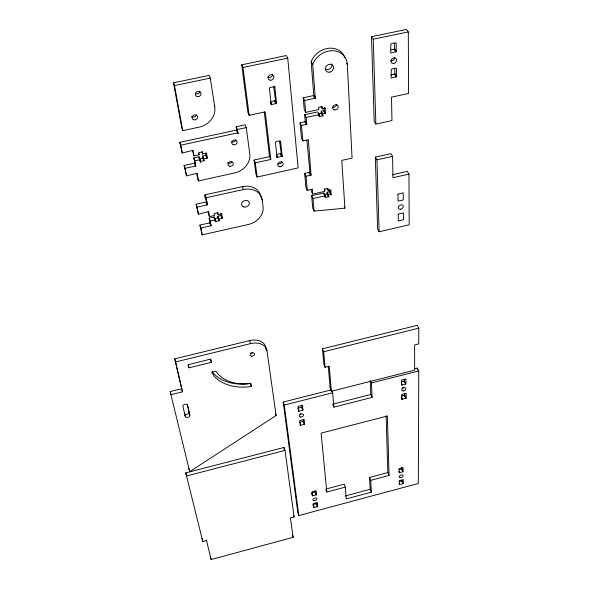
<?xml version="1.0" encoding="UTF-8"?>
<svg xmlns="http://www.w3.org/2000/svg" width="589" height="589" viewBox="0 0 589 589"><rect width="100%" height="100%" fill="white"/><g stroke="black" fill="none" stroke-linecap="round" stroke-linejoin="round"><path stroke-width="0.88" d="M417.314 369.936L417.321 368.11L414.649 368.78M331.342 391.28L329.273 366.277L325.069 367.33L323.847 364.385L322.47 348.791L417.292 325.334L418.801 328.161L418.742 343.917L414.634 344.94L414.634 370.186L331.342 391.28L330.134 388.342L328.264 366.019M417.321 368.11L418.779 370.967L418.323 483.481L298.8 515.574L297.806 512.621L283.191 402.051L331.452 389.837M270.565 102.508C273.377 104.194 270.196 105.917 271.176 104.29L269.416 88.453C267.553 87.621 276.558 85.795 274.849 87.305L276.536 103.149C277.846 105.136 273.738 101.971 274.857 100.837L270.999 101.661M276.432 155.26C279.193 157.035 276.042 158.655 277.036 157.138L275.424 142.575C273.885 141.713 282.021 140.005 280.629 141.434L282.183 155.997C283.243 157.558 279.473 155.084 280.548 153.582L276.108 154.561M297.931 408.192L301.465 407.293L302.945 410.371L302.569 405.32L297.96 406.439L298.792 411.439L298.211 408.943M323.619 108.494C324.06 109.753 327.859 118.301 323.42 110.658L321.182 111.181C322.043 112.845 325.047 120.355 320.961 113.117L318.193 113.714L319.687 116.416L319.363 116.806L319.209 114.627L317.714 111.932L304.682 114.737L305.249 121.327L307.038 124.456L306.39 124.522L304.933 121.717L300.081 122.77L301.472 138.194L302.886 140.948L308.378 139.74L311.007 174.8C311.964 176.361 308.474 173.711 309.299 172.371L304.646 173.409L305.927 187.633L307.296 190.453L312.457 189.084L312.641 194.105L324.929 191.344L324.105 188.509M300.14 423.734L300.368 425.486L299.668 420.575L304.174 419.508L304.535 424.419L303.07 421.349L299.529 422.387M329.376 189.827C329.98 191.226 333.227 199.384 329.185 191.742L327.086 192.25C328.095 194.127 330.532 201.114 326.873 193.95L324.252 194.694M324.281 194.539L325.481 197.676L325.054 197.506L325.261 195.798L323.84 192.986L311.647 195.739L312.73 208.27L314.099 211.112L344.918 208.16L341.782 160.377L352.067 158.161L347.326 64.481L346.501 63.192M316.293 494.664L316.087 490.711L312.118 491.675L312.339 495.886L312.84 495.754L311.795 492.809L315.012 491.955L316.079 494.929L316.536 494.848L315.424 491.727M316.308 503.698C318.237 502.572 318.031 511.458 316.308 503.698L313.068 504.677M313.127 504.545L313.937 507.703L313.26 503.654L317.331 502.527L317.574 506.407M401.514 381.856L404.098 381.201L405.836 384.175L405.983 379.058L401.536 380.096L401.794 385.213L401.359 383.513M401.543 397.737L401.97 399.43L401.727 394.461L406.101 393.423L406.027 398.363L404.245 395.425L401.698 396.08M404.245 395.425L404.761 395.293L404.481 393.445M399.047 469.602L401.404 468.977L402.986 471.892L403.104 467.614L399.04 468.623L399.283 472.886L398.893 471.237M399.099 483.135L399.482 484.776L399.239 480.624L403.251 479.623L403.134 483.797L401.58 480.882L399.246 481.507M214.101 218.615L214.16 216.995L209.147 218.144L211.112 226.007L209.625 222.885L199.929 225.086L202.167 234.856L248.396 224.475A17.206 13.856 -22.1 0 0 263.084 206.982L262.201 199.995L261.288 197.838M214.16 216.995C217.047 219.55 215.073 224.711 215.206 219.933L210.17 221.089L209.147 218.144M325.261 112.963L325.261 108.037L322.323 108.788L322.242 106.513L318.48 107.36L318.826 109.547L305.698 112.381L304.248 109.679L303.225 97.789L313.444 95.595C315.137 100.785 316.963 97.848 313.768 95.197L311.183 61.978L311.691 60.439A18.966 16.124 -38.8 0 1 329.067 48.217A18.966 16.124 -38.8 0 1 344.845 57.641M315.27 97.87L312.715 64.584L313.23 63.038A19.039 16.153 -38.7 0 1 332.999 50.735A19.039 16.153 -38.7 0 1 347.326 64.481M404.731 395.396L406.145 398.223M214.639 218.813L217.739 217.864L219.255 220.971L217.805 216.163L220.801 215.449L221.891 218.453L222.406 218.504L220.831 213.549M301.943 407.308L301.48 407.345M401.985 480.889L401.58 480.882M188.922 468.594L189.695 471.693L276.108 415.517L267.001 350.889L265.919 347.893A15.159 10.823 -19 0 0 249.589 340.604L174.749 358.856L182.465 391.854L170.972 394.711L170.199 391.589L181.655 388.747M315.395 491.992L315.012 491.955M199.413 158.927L202.52 157.933L204.074 160.996L202.572 156.056L205.73 155.327L206.827 158.264L207.372 158.338L205.745 153.228M207.1 157.808L206.606 152.978L202.793 154.009L202.594 151.822L198.684 152.676L199.237 154.789L193.928 155.908L193.118 150.342L182.222 153L179.778 142.332L236.285 130.117C241.115 140.373 235.298 125.648 236.174 126.731L245.039 124.824L246.268 127.599L249.788 154.119A18.009 15.204 -22.7 0 1 234.555 172.945L198.383 180.956L197.271 173.254L186.499 175.853L184.107 165.435L194.348 163.19L195.393 166.142L195.865 166.26L193.774 157.948L199.045 156.829C198.265 156.865 202.542 168.056 199.708 158.544M210.383 556.509L211.134 559.55L293.145 537.301L290.414 517.974L294.117 516.98L284.995 450.43L283.964 447.441L185.778 472.879L186.536 475.986L284.995 450.43M345.102 495.99L370.142 489.297L369.561 477.443L387.812 472.592L386.163 415.871M314.165 507.482L317.346 506.628M369.561 477.443L370.753 480.329L371.32 492.168L346.222 498.898L345.323 487.103L344.19 484.195L325.732 489.106M399.717 484.556L402.839 483.76M185.778 472.879L202.778 541.512L206.503 540.511M312.84 495.754L316.065 494.893M325.997 489.834L326.814 492.036L345.323 487.103M370.753 480.329L389.049 475.456L387.4 416.011L321.093 433.143L326.814 492.036M399.526 472.658L402.677 471.818M300.684 425.221L304.196 424.374M402.235 399.18L405.637 398.348M299.043 411.181L302.584 410.275M402.059 384.948L405.504 384.072M332.645 404.216L370.783 394.49L370.194 380.95M332.94 404.952L333.845 407.161L372.086 397.391L371.475 382.946L370.481 380.774M298.8 515.574L284.266 405.048L332.667 392.782L331.762 390.573M371.475 382.946L418.779 370.967M325.069 367.33L323.707 351.729L418.801 328.161M174.749 358.856L175.559 361.955L250.627 343.615A15.211 10.823 -19 0 1 267.001 350.889M188.966 367.823L211.37 362.316L210.737 359.069L188.112 364.731L188.966 367.823L188.252 364.584M327.123 188.495L328.198 190.6L330.908 189.805L330.93 194.193M327.086 192.25L328.522 195.055L330.62 194.547M217.805 216.163L218.858 219.101L221.869 218.379M217.326 212.467L218.121 214.661L221.744 213.66L222.156 218.033M321.182 111.181L322.684 113.876L324.937 113.353M408.957 174.101L392.959 177.709L392.583 156.35L390.905 153.648L375.326 157.138L377.601 228.974L379.132 231.779L409.2 224.762L408.957 174.101L407.257 171.384L392.2 174.778M202.572 156.056L203.625 158.92L206.798 158.191M208.064 211.922L209.404 216.649L214.455 215.493L214.116 213.512L217.967 212.681L218.121 214.661M215.817 221.552L218.791 220.801M325.702 197.359L328.301 196.763M199.929 225.086L200.923 228.053L210.648 225.837M207.011 204.928L205.981 201.998L196.108 204.214L197.109 207.159L207.011 204.928C209.632 205.598 202.955 196.181 205.082 194.797L242.293 186.676A17.243 14.033 -22.1 0 1 260.986 197.116M196.108 204.214L198.39 214.205L208.705 211.62L209.404 216.649M311.647 195.739L313.031 198.567L325.261 195.798M375.326 157.138L376.945 159.855L392.583 156.35M304.646 173.409L306.03 176.214L310.697 175.169M254.08 160.031L255.921 174.204L257.143 177.046L298.144 167.909L287.741 58.149L286.298 55.543L241.718 64.805L247.917 112.573L249.169 115.326L265.264 111.873L270.793 159.435L255.309 162.858L254.08 160.031L269.512 156.63L270.793 159.435M184.107 165.435L185.093 168.329L195.364 166.069M277.412 157.359L281.873 156.372M300.081 122.77L301.509 125.501L306.376 124.441M200.753 161.415L203.58 160.797M375.856 124.102L391.943 120.576L391.53 97.148L408.589 93.467L408.302 31.931L406.403 29.45L371.504 36.695L374.192 121.437L375.856 124.102L373.264 39.198L371.504 36.695M205.082 194.797L206.113 197.713L243.456 189.555A17.309 14.048 -22.1 0 1 262.201 199.995M179.778 142.332L180.764 145.188L237.477 132.908M319.687 116.416L322.463 115.812M303.225 97.789L304.69 100.469L314.938 98.267M182.759 130.655L199.185 127.128A18.848 16.654 -20.7 0 0 214.764 106.955L210.295 78.109L209.147 75.399L173.505 82.821L181.758 127.82L182.759 130.655L174.506 85.567L173.505 82.821M236.174 126.731L237.374 129.514L246.268 127.599M304.682 114.737L306.133 117.447L319.209 114.627M390.882 74.994L394.475 74.221L396.323 76.953L396.92 76.828L394.821 73.824L394.74 68.78M396.272 76.798L391.125 78.065L391.28 69.929C389.601 69.082 398.319 67.337 396.515 68.81L396.618 76.393M271.566 104.54L276.219 103.546M193.774 157.948L194.797 160.819L200.091 159.693M391.044 49.874L394.1 49.233C396.139 54.195 398.149 51.324 394.446 48.821L394.365 43.579M395.926 51.758L390.676 53.032L390.831 44.587C389.174 43.682 397.98 41.952 396.169 43.468L396.272 51.346M373.264 39.198L408.302 31.931M241.718 64.805L242.992 67.47L287.741 58.149M174.506 85.567L210.295 78.109M403.067 483.503L401.985 480.661M401.624 467.261L401.889 468.844L401.418 469.013M303.121 419.383L303.607 421.209L303.07 421.349M302.834 410.018L301.509 405.276M404.341 379.161L404.621 381.061L404.098 381.201M219.079 220.448L218.858 219.101M209.912 222.539L210.266 222.878L209.691 223.01M324.819 189.908C323.898 188.995 330.289 187.28 328.198 190.6M329.487 191.388L329.752 191.808L329.185 191.742M327.175 193.604L327.44 194.024L326.873 193.95M306.869 140.101L309.961 172.216L309.299 172.371M279.584 141.389L281.233 153.427L280.548 153.582M206.032 154.951L206.371 155.415L205.73 155.327M305.249 121.327L305.544 121.805L304.933 121.717M236.594 129.727L236.918 130.213L236.285 130.117M323.744 110.268L324.075 110.68L323.42 110.658M321.285 112.727L321.565 113.213L320.961 113.117M313.768 95.197L314.062 95.698L313.444 95.595M273.76 87.26L275.571 100.69L274.857 100.837M394.446 48.821L394.704 49.343L394.1 49.233M203.006 157.55L203.095 158.08L202.52 157.933M194.907 162.844L194.915 163.337L194.348 163.19M206.592 201.718L205.981 201.998M212.496 371.828L213.351 373.198A44.742 31.946 -19 0 0 250.362 383.468L251.37 386.502A44.882 31.953 -19 0 1 214.263 376.268L211.709 372.152L215.905 371.122A40.317 28.699 -19 0 0 246.666 383.829L250.833 383.189L251.37 386.502M311.183 61.978L312.715 64.584M324.193 107.169L324.951 108.509M321.189 106.778L322.323 108.788M318.193 114.148L319.312 116.173M344.19 206.754L344.918 208.16M274.165 85.965L274.849 87.305M275.181 100.439L276.536 103.149M309.608 172.003L311.007 174.8M395.123 73.927L394.49 74.31M270.506 102.935L271.176 104.29M404.356 380.936L405.769 383.814M312.641 194.105L311.257 191.278L311.102 189.489M404.503 395.175L405.887 398.054M401.278 397.619L401.97 399.055M280.857 153.206L282.183 155.997M276.388 155.732L277.036 157.138M370.783 394.49L372.086 397.391M401.646 468.748L402.92 471.598M387.812 472.592L389.049 475.456M322.47 348.791L323.707 351.729M214.19 105.571L214.764 106.955M370.142 489.297L371.32 492.168M242.293 186.676L243.456 189.555M303.32 421.091L304.425 424.073M298.189 409.569L298.748 411.063M201.998 151.866L202.793 154.009M198.714 153.354L199.237 154.789M200.348 161.187L199.045 156.829M283.191 402.051L284.266 405.048M193.928 155.908L192.463 150.578M214.389 218.335L215.434 221.28M311.787 493.449L312.31 494.922M313.127 505.193L313.9 507.394M198.383 180.956L196.564 173.6M275.328 413.257L276.108 415.517M249.589 340.604L250.627 343.615M218.379 217.643L217.739 217.864M220.801 215.449L221.464 215.302M293.624 515.5L294.117 516.98M292.424 535.092L293.145 537.301M210.457 359.253L211.37 362.316M189.017 412.101L189.827 415.208A2.363 1.612 -15.1 0 1 187.898 417.351A2.363 1.612 -15.1 0 1 185.248 416.357L184.445 413.25A2.356 1.612 -15.1 0 0 187.096 414.244A2.356 1.612 -15.1 0 0 189.017 412.101L187.317 404.665M206.378 540.054L211.134 559.55M202.027 538.456L202.778 541.512M170.199 391.589L189.695 471.693M185.248 416.357L182.921 406.454A2.393 1.642 -15 0 1 184.872 404.268A2.393 1.642 -15 0 1 187.56 405.291L189.827 415.208M175.559 361.955L182.465 391.854M180.764 145.188L182.222 153M185.093 168.329L186.499 175.853M197.109 207.159L198.39 214.205M200.923 228.053L202.167 234.856M194.797 160.819L195.666 165.686M206.113 197.713L207.306 204.567M210.17 221.089L210.936 225.484M203.625 158.92L203.875 160.414M265.919 347.893L266.176 349.711M237.374 129.514L237.794 132.518M283.964 447.441L284.34 450.136M242.992 67.47L249.169 115.326M255.309 162.858L257.143 177.046M264.27 111.881L269.512 156.63M301.509 125.501L302.886 140.948M306.03 176.214L307.296 190.453M304.69 100.469L305.698 112.381M313.031 198.567L314.099 211.112M306.133 117.447L306.692 124.051M332.667 392.782L333.845 407.161M323.84 192.986L323.935 194.341M328.522 195.055L328.61 196.409M322.684 113.876L322.787 115.422M376.945 159.855L379.132 231.779M403.966 387.098A2.223 1.45 -25.2 0 1 403.038 387.746M402.493 387.945A2.223 1.45 -25.2 0 1 401.948 388.041M301.016 413.772A2.246 1.495 -20.5 0 1 299.897 414.074M252.6 352.612A2.275 1.62 -19 0 1 250.406 353.15M235.902 139.674A2.724 2.327 -23.8 0 1 231.639 141.677M231.919 161.725A2.68 2.26 -22.3 0 1 227.42 162.711M281.837 161.541A2.82 2.334 -27 0 1 278.015 163.852M272.538 74.17A3.033 2.658 -33.3 0 1 271.014 77.041A3.033 2.658 -33.3 0 1 267.781 77.122M331.762 63.818A4.359 3.711 -38.8 0 1 330.127 68.582A4.359 3.711 -38.8 0 1 325.135 69.016M336.628 104.717A2.93 2.437 -35.4 0 1 332.667 107.132M196.498 114.664A2.805 2.474 -20 0 1 191.594 116.32M199.907 91.391A2.849 2.555 -21.9 0 1 195.452 93.496M394.748 57.516A3.041 2.481 -42.3 0 1 390.64 60.792M397.95 194.142L398.083 201.099L403.281 199.958L403.207 192.809L397.987 194.068M398.23 214.197L398.355 220.927L403.465 219.785L403.399 212.879L398.26 214.124M243.927 206.997A3.983 3.232 -22 0 0 249.324 202.903A3.983 3.232 -22 0 0 243.154 201.394A3.983 3.232 -22 0 0 243.927 206.997M400.24 477.613A2.039 1.215 -23.3 0 0 403.09 475.706A2.039 1.215 -23.3 0 0 400.145 475.426A2.039 1.215 -23.3 0 0 400.24 477.613M314.055 500.628A2.061 1.244 -20 0 0 316.86 498.721A2.061 1.244 -20 0 0 313.746 498.471A2.061 1.244 -20 0 0 314.055 500.628M403.34 390.919A2.231 1.443 -25.2 0 0 405.85 388.365A2.231 1.443 -25.2 0 0 402.294 388.637A2.231 1.443 -25.2 0 0 403.34 390.919M300.456 417.049A2.253 1.487 -20.5 0 0 303.519 414.884A2.253 1.487 -20.5 0 0 300.088 414.465A2.253 1.487 -20.5 0 0 300.456 417.049M251.429 356.168A2.282 1.62 -19 0 0 254.529 353.96A2.282 1.62 -19 0 0 251.002 353.371A2.282 1.62 -19 0 0 251.429 356.168M229.629 166.179A2.687 2.26 -22.3 0 0 233.259 163.367A2.687 2.26 -22.3 0 0 229.055 162.269A2.687 2.26 -22.3 0 0 229.629 166.179M233.406 144.739A2.731 2.334 -23.8 0 0 237.095 141.861A2.731 2.334 -23.8 0 0 232.832 140.697A2.731 2.334 -23.8 0 0 233.406 144.739M279.989 166.753A2.835 2.334 -26.9 0 0 283.022 163.116A2.835 2.334 -26.9 0 0 278.347 163.057A2.835 2.334 -26.9 0 0 279.989 166.753M270.513 80.214A3.041 2.665 -33.2 0 0 273.738 76.143A3.041 2.665 -33.2 0 0 268.724 75.944A3.041 2.665 -33.2 0 0 270.513 80.214M329.678 72.145A4.381 3.711 -38.6 0 0 332.895 65.563A4.381 3.711 -38.6 0 0 325.746 67.058A4.381 3.711 -38.6 0 0 329.678 72.145M334.898 109.929A2.945 2.437 -35.2 0 0 338.115 106.079A2.945 2.437 -35.2 0 0 333.396 105.932A2.945 2.437 -35.2 0 0 334.898 109.929M193.796 119.803A2.812 2.474 -20 0 0 197.558 116.806A2.812 2.474 -20 0 0 193.074 115.554A2.812 2.474 -20 0 0 193.796 119.803M197.168 96.537A2.857 2.555 -21.9 0 0 200.989 93.467A2.857 2.555 -21.9 0 0 196.446 92.142A2.857 2.555 -21.9 0 0 197.168 96.537M400.203 209.257A2.665 2.003 -31.9 0 0 403.171 205.907A2.665 2.003 -31.9 0 0 398.967 205.995A2.665 2.003 -31.9 0 0 400.203 209.257M393.857 63.376A3.048 2.481 -42.1 0 0 396.147 58.804A3.048 2.481 -42.1 0 0 391.28 59.923A3.048 2.481 -42.1 0 0 393.857 63.376"/></g></svg>
